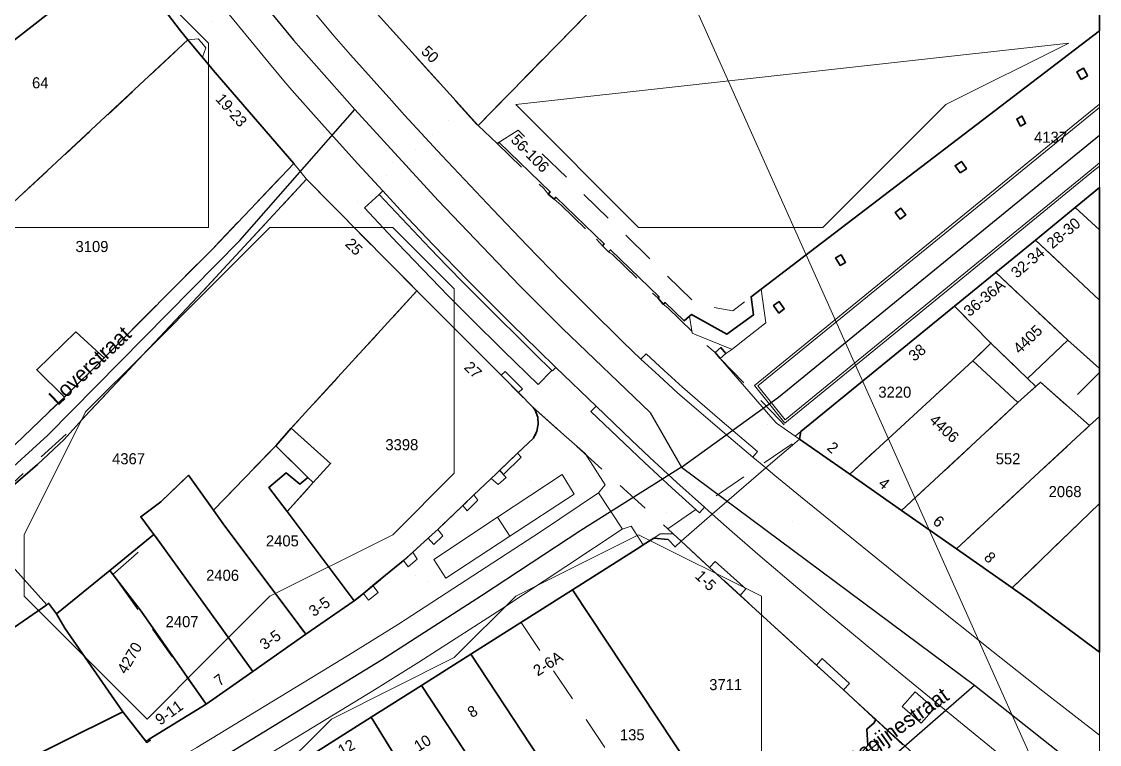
# Model space of a CAD drawing. Header units: metres. Extents: x 0 to 105485, y 0 to 425721.
# Drawn here: x 105242.3 to 105330, y 425190.4 to 425249.3 of the extents above; entities that cross this region are included whole.
import ezdxf
from ezdxf.enums import TextEntityAlignment as Align

# ---------------------------------------------------------------- set-up
doc = ezdxf.new("R2010")
doc.units = ezdxf.units.M
doc.header["$MEASUREMENT"] = 0
doc.linetypes.add('KG-PERCEEL-SO', pattern=[19, 5.5, -4, 5.5, -4])
for name, color, linetype, lineweight in [('B-XX-IE-AFVAL APART PLAATS-G', 7, 'Continuous', 18), ('B-XX-IE-MEUBILAIR-G', 7, 'Continuous', 18), ('B-XX-IE-MEUBILAIR_WEGMEUBILAIR-G', 7, 'Continuous', 18), ('B-XX-IE-MEUBILAIR_WEGMEUBILAIR_AFVALBAK-G', 7, 'Continuous', 18), ('B-XX-KG-GRENS_PERCEEL-G', 150, 'KG-PERCEEL-SO', 18), ('B-XX-KG-GRENS_PERCEEL-T', 150, 'KG-PERCEEL-SO', 18), ('B-XX-OG-BEBOUWING-G', 7, 'Continuous', 35), ('B-XX-OG-BEBOUWING_HUISNUMMER-T', 7, 'Continuous', 18), ('B-XX-OG-BEBOUWING_STRAATNAAM-T', 7, 'Continuous', 18), ('B-XX-OG-GRENS-G', 7, 'Continuous', 18), ('B-XX-OG-TERREIN_ERF-G', 7, 'Continuous', 18), ('B-XX-VH-GESLOTENVERHARDING_BETON-G', 10, 'Continuous', 18), ('B-XX-VH-OPENVERHARDING-G', 90, 'Continuous', 18), ('B-XX-VH-OPENVERHARDING_SIERBESTRATING-G', 90, 'Continuous', 18), ('B-XX-VW-MARKERING-G', 7, 'Continuous', 18)]:
    doc.layers.add(name, color=color, linetype=linetype, lineweight=lineweight)
doc.layers.add('GIS-WEGVAKKEN', color=2, linetype='Continuous')

msp = doc.modelspace()

# ---------------------------------------------------------------- linework, layer by layer
at = {"layer": 'B-XX-IE-AFVAL APART PLAATS-G', "color": 0, "true_color": 0x604a38}
msp.add_polyline3d([(105315.095, 425193.584, 1.259), (105315.095, 425193.584, 2.759)], dxfattribs=at)
at = {"layer": 'B-XX-IE-MEUBILAIR-G', "color": 0, "true_color": 0x604a38}
for points in [[(105257.754, 425249.217, 2.057), (105257.754, 425249.217, 3.557)], [(105261.775, 425247.431, 1.917), (105261.775, 425247.431, 3.417)], [(105273.453, 425241.642, 1.641), (105273.453, 425241.642, 3.141)], [(105277.029, 425241.233, 1.731), (105277.029, 425241.233, 4.731)], [(105275.759, 425240.09, 1.643), (105275.759, 425240.09, 4.643)], [(105275.76, 425240.091, 1.643), (105275.76, 425240.091, 4.643)], [(105274.368, 425238.882, 1.59), (105274.368, 425238.882, 4.59)], [(105269.402, 425237.967, 1.618), (105269.402, 425237.967, 3.118)], [(105272.441, 425237.822, 1.585), (105272.441, 425237.822, 4.585)], [(105272.027, 425236.741, 1.558), (105272.027, 425236.741, 4.558)], [(105285.104, 425235.237, 1.584), (105285.104, 425235.237, 3.084)], [(105269.609, 425234.603, 1.594), (105269.609, 425234.603, 4.594)], [(105325.79, 425234.163, 0.964), (105325.79, 425234.163, 2.464)], [(105282.529, 425231.974, 1.453), (105282.529, 425231.974, 2.953)], [(105276.29, 425231.132, 1.494), (105276.29, 425231.132, 4.494)], [(105278.616, 425228.189, 1.436), (105278.616, 425228.189, 2.936)], [(105318.2, 425227.957, 0.941), (105318.2, 425227.957, 2.441)], [(105257.459, 425227.771, 1.628), (105257.459, 425227.771, 3.128)], [(105313.435, 425226.265, 1.003), (105313.435, 425226.265, 2.503)], [(105291.85, 425222.588, 1.298), (105291.85, 425222.588, 2.798)], [(105310.038, 425221.288, 1.097), (105310.038, 425221.288, 2.597)], [(105288.248, 425218.721, 1.306), (105288.248, 425218.721, 2.806)], [(105301.997, 425216.981, 1.247), (105301.997, 425216.981, 2.747)], [(105303.005, 425216.436, 1.218), (105303.005, 425216.436, 2.718)], [(105283.927, 425214.983, 1.474), (105283.927, 425214.983, 2.974)], [(105303.583, 425212.324, 1.056), (105303.583, 425212.324, 2.556)], [(105283.739, 425211.877, 1.377), (105283.739, 425211.877, 2.877)], [(105297.742, 425211.888, 1.15), (105297.742, 425211.888, 2.65)], [(105292.138, 425209.686, 1.33), (105292.138, 425209.686, 2.83)], [(105294.784, 425209.276, 1.29), (105294.784, 425209.276, 2.79)], [(105305.005, 425208.566, 1.042), (105305.005, 425208.566, 2.542)], [(105284.529, 425207.729, 1.189), (105284.529, 425207.729, 2.689)], [(105287.299, 425207.766, 1.218), (105287.299, 425207.766, 2.718)], [(105299.783, 425208.031, 1.099), (105299.783, 425208.031, 2.599)], [(105303.976, 425207.187, 1.074), (105303.976, 425207.187, 2.574)], [(105274.371, 425204.214, 1.343), (105274.371, 425204.214, 2.843)], [(105286.567, 425204.913, 1.155), (105286.567, 425204.913, 2.655)], [(105275.402, 425203.661, 1.204), (105275.402, 425203.661, 2.704)], [(105314.311, 425203.61, 1.001), (105314.311, 425203.61, 2.501)], [(105323.168, 425202.86, 1.188), (105323.168, 425202.86, 2.688)], [(105310.458, 425198.987, 1.157), (105310.458, 425198.987, 2.657)], [(105321.777, 425198.771, 1.065), (105321.777, 425198.771, 4.065)], [(105268.9, 425197.709, 1.221), (105268.9, 425197.709, 2.721)], [(105271.003, 425194.887, 1.205), (105271.003, 425194.887, 2.705)], [(105325.407, 425194.77, 1.042), (105325.407, 425194.77, 2.542)], [(105261.127, 425193.972, 1.223), (105261.127, 425193.972, 2.723)], [(105251.618, 425191.11, 1.341), (105251.618, 425191.11, 2.841)]]:
    msp.add_polyline3d(points, dxfattribs=at)
at = {"layer": 'B-XX-IE-MEUBILAIR_WEGMEUBILAIR-G', "color": 0, "true_color": 0x604a38}
msp.add_polyline3d([(105280.548, 425209.246, 1.37), (105280.548, 425209.246, 2.87)], dxfattribs=at)
at = {"layer": 'B-XX-IE-MEUBILAIR_WEGMEUBILAIR_AFVALBAK-G', "color": 0, "true_color": 0x604a38}
for points in [[(105264.531, 425237.343, 1.783), (105264.531, 425237.343, 3.283)], [(105294.009, 425226.006, 1.436), (105294.009, 425226.006, 2.936)], [(105312.917, 425221.891, 1.003), (105312.917, 425221.891, 2.503)], [(105295.377, 425207.356, 0), (105295.377, 425207.356, 1.5)], [(105311.839, 425192.923, 1.285), (105311.839, 425192.923, 2.785)]]:
    msp.add_polyline3d(points, dxfattribs=at)
at = {"layer": 'B-XX-KG-GRENS_PERCEEL-G', "ltscale": 0.5, "flags": 128}
for points in [[(105279.434, 425240.799), (105288.389, 425249.94), (105301.91, 425263.871), (105293.776, 425273.173)], [(105236.585, 425249.593), (105238.736, 425247.138), (105239.56, 425246.089), (105250.564, 425254.684)], [(105250.564, 425254.684), (105250.827, 425254.265), (105255.211, 425248.51), (105255.834, 425247.763)], [(105279.434, 425240.799), (105279.347, 425240.881), (105270.975, 425250.155), (105272.507, 425251.66)], [(105281, 425239.318), (105282.707, 425240.405), (105297.198, 425226.253), (105300.17, 425225.72), (105330, 425248.506)], [(105238.852, 425231.986), (105239.649, 425232.691), (105246.734, 425239.267), (105255.834, 425247.763)], [(105255.834, 425247.763), (105256.675, 425247.856)], [(105256.675, 425247.856), (105256.959, 425247.512)], [(105256.959, 425247.512), (105257.287, 425247.114), (105257.001, 425246.364)], [(105257.001, 425246.364), (105258.039, 425245.12), (105264.433, 425237.71)], [(105279.434, 425240.799), (105281, 425239.318)], [(105281, 425239.318), (105284.82, 425235.639)], [(105241.121, 425214.22), (105245.776, 425218.704), (105249.02, 425221.89), (105257.851, 425230.772), (105264.433, 425237.71)], [(105264.433, 425237.71), (105265.464, 425236.42)], [(105265.464, 425236.42), (105257.047, 425227.326), (105247.94, 425217.643), (105247.45, 425217.109), (105238.213, 425208.59), (105223.388, 425195.326), (105225.668, 425190.601)], [(105265.464, 425236.42), (105274.463, 425227.349)], [(105328.017, 425234.119), (105330, 425235.754)], [(105284.82, 425235.639), (105285.154, 425235.216)], [(105285.154, 425235.216), (105285.627, 425234.795)], [(105285.627, 425234.795), (105286.204, 425234.306)], [(105286.204, 425234.306), (105289.071, 425231.544)], [(105324.804, 425231.474), (105325.322, 425231.896), (105328.017, 425234.119)], [(105328.017, 425234.119), (105330, 425232.304)], [(105289.071, 425231.544), (105289.559, 425230.997)], [(105321.56, 425228.829), (105324.804, 425231.474)], [(105324.804, 425231.474), (105330, 425226.59)], [(105289.559, 425230.997), (105290.061, 425230.516)], [(105290.061, 425230.516), (105290.373, 425230.29)], [(105290.373, 425230.29), (105293.618, 425227.164)], [(105318.198, 425226.088), (105321.56, 425228.829)], [(105321.56, 425228.829), (105327.419, 425223.334)], [(105262.978, 425214.74), (105264.241, 425216.157), (105274.463, 425227.349)], [(105274.463, 425227.349), (105283.934, 425217.857)], [(105293.618, 425227.164), (105294.054, 425226.761)], [(105294.054, 425226.761), (105294.496, 425226.251)], [(105294.496, 425226.251), (105294.878, 425225.951)], [(105305.709, 425215.906), (105318.198, 425226.088)], [(105318.198, 425226.088), (105321.165, 425223.092)], [(105294.878, 425225.951), (105298.048, 425222.897)], [(105298.048, 425222.897), (105298.73, 425222.326)], [(105309.681, 425212.421), (105319.693, 425221.646), (105321.165, 425223.092)], [(105321.165, 425223.092), (105324.146, 425220.207)], [(105327.419, 425223.334), (105330, 425221.034)], [(105298.73, 425222.326), (105299.142, 425221.846)], [(105299.142, 425221.846), (105304, 425216.808), (105305.239, 425215.523)], [(105324.146, 425220.207), (105324.823, 425219.552)], [(105328.214, 425218.906), (105330, 425220.688)], [(105313.896, 425209.478), (105323.354, 425218.249), (105324.823, 425219.552)], [(105324.823, 425219.552), (105325.215, 425219.9)], [(105325.215, 425219.9), (105327.321, 425218.042), (105328.214, 425218.906)], [(105283.934, 425217.857), (105294.872, 425207.992)], [(105283.972, 425215.386), (105284.154, 425215.714), (105284.277, 425216.069), (105284.337, 425216.44), (105284.331, 425216.815), (105284.26, 425217.184), (105284.126, 425217.535), (105283.934, 425217.857)], [(105318.369, 425206.363), (105329.203, 425216.381), (105330, 425217.124)], [(105305.239, 425215.523), (105305.709, 425215.906)], [(105257.9, 425209.486), (105262.978, 425214.74)], [(105262.978, 425214.74), (105265.574, 425212.156), (105266.028, 425211.747), (105263.912, 425209.402), (105269.353, 425202.111)], [(105281.185, 425212.728), (105283.972, 425215.386)], [(105294.872, 425207.992), (105305.585, 425215.282)], [(105305.239, 425215.523), (105305.585, 425215.282)], [(105305.585, 425215.282), (105309.681, 425212.421)], [(105253.619, 425210.179), (105255.871, 425212.332), (105257.9, 425209.486)], [(105269.353, 425202.111), (105269.535, 425202.237), (105273.374, 425205.388), (105275.715, 425207.511), (105280.511, 425212.085)], [(105280.511, 425212.085), (105281.061, 425211.586), (105281.712, 425212.156), (105281.185, 425212.728)], [(105309.681, 425212.421), (105313.011, 425210.095), (105313.896, 425209.478)], [(105253.619, 425210.179), (105251.989, 425208.967), (105253.177, 425207.355)], [(105257.9, 425209.486), (105258.693, 425208.377), (105265.42, 425199.395)], [(105313.896, 425209.478), (105318.369, 425206.363)], [(105322.895, 425203.179), (105330, 425210.044)], [(105294.872, 425207.992), (105295.32, 425207.57)], [(105249.725, 425204.26), (105251.466, 425205.792), (105253.177, 425207.355)], [(105253.177, 425207.355), (105261.11, 425196.378)], [(105287.114, 425203.019), (105293.753, 425207.231)], [(105293.753, 425207.231), (105294.265, 425207.579), (105295.32, 425207.57)], [(105295.32, 425207.57), (105295.954, 425206.973)], [(105295.954, 425206.973), (105311.811, 425192.452)], [(105318.369, 425206.363), (105320.111, 425205.149), (105322.895, 425203.179)], [(105245.142, 425201.056), (105249.485, 425204.594)], [(105249.725, 425204.26), (105249.485, 425204.594)], [(105257.314, 425193.718), (105249.725, 425204.26)], [(105282.94, 425200.371), (105287.114, 425203.019)], [(105287.114, 425203.019), (105300.944, 425182.12)], [(105322.895, 425203.179), (105324.372, 425202.134), (105330, 425197.932)], [(105244.345, 425201.807), (105239.762, 425198.662), (105240.171, 425197.766), (105231.328, 425193.397), (105225.668, 425190.601)], [(105244.345, 425201.807), (105244.495, 425201.925), (105245.142, 425201.056)], [(105265.42, 425199.395), (105265.491, 425199.445), (105269.353, 425202.111)], [(105250.519, 425193.089), (105245.816, 425199.889), (105245.142, 425201.056)], [(105278.848, 425197.775), (105282.94, 425200.371)], [(105282.94, 425200.371), (105297.101, 425179.204)], [(105261.11, 425196.378), (105265.42, 425199.395)], [(105274.834, 425195.229), (105278.848, 425197.775)], [(105278.848, 425197.775), (105286.068, 425186.757), (105288.418, 425183.253)], [(105257.314, 425193.718), (105257.402, 425193.771), (105261.11, 425196.378)], [(105270.73, 425192.641), (105274.501, 425195.018), (105274.834, 425195.229)], [(105274.834, 425195.229), (105283.723, 425181.75)], [(105252.672, 425190.866), (105257.314, 425193.718)], [(105225.668, 425190.601), (105229.467, 425182.619), (105250.519, 425193.089)], [(105250.519, 425193.089), (105252.407, 425190.706)], [(105265.982, 425189.649), (105270.73, 425192.641)], [(105270.73, 425192.641), (105277.215, 425182.133), (105278.997, 425179.373)], [(105306.277, 425186.16), (105312.02, 425190.578), (105311.83, 425190.809), (105311.993, 425192.28)], [(105311.811, 425192.452), (105311.993, 425192.28)], [(105311.993, 425192.28), (105316.694, 425187.834)], [(105252.407, 425190.706), (105252.672, 425190.866)]]:
    msp.add_lwpolyline(points, dxfattribs=at)
at = {"layer": 'B-XX-OG-BEBOUWING-G', "ltscale": 0.5}
for points in [[(105293.776, 425273.173), (105276.765, 425258.421), (105277.051, 425258.091), (105276.172, 425257.332), (105277.292, 425256.237), (105272.459, 425251.613), (105270.975, 425250.155), (105279.434, 425240.799), (105288.389, 425249.94), (105301.91, 425263.871)], [(105250.564, 425254.684), (105248.701, 425257.654), (105239.399, 425251.419), (105238.711, 425251.009), (105236.585, 425249.593), (105238.736, 425247.138), (105239.56, 425246.089)], [(105255.834, 425247.763), (105255.211, 425248.51), (105250.827, 425254.265), (105250.564, 425254.684), (105239.56, 425246.089), (105238.736, 425247.138), (105236.585, 425249.593), (105234.345, 425252.149), (105231.466, 425249.793), (105234.101, 425246.871), (105239.366, 425241.03), (105234.666, 425236.641), (105238.852, 425231.986)], [(105255.834, 425247.763), (105238.852, 425231.986), (105235.988, 425229.449), (105234.096, 425227.591), (105231.484, 425225.263), (105232.543, 425223.542), (105241.121, 425214.22), (105245.776, 425218.704), (105243.533, 425220.927), (105246.716, 425223.995), (105249.02, 425221.89), (105257.851, 425230.772), (105264.433, 425237.71), (105258.039, 425245.12)], [(105328.503, 425244.551), (105329.026, 425244.835), (105328.993, 425244.929), (105328.701, 425245.466), (105328.163, 425245.173)], [(105323.585, 425240.754), (105324.004, 425240.988), (105323.969, 425241.051), (105323.685, 425241.559), (105323.266, 425241.324)], [(105318.659, 425236.942), (105319.178, 425237.28), (105319.149, 425237.322), (105318.768, 425237.872), (105318.259, 425237.519)], [(105247.45, 425217.109), (105245.745, 425215.251), (105243.583, 425213.216), (105238.213, 425208.59), (105244.345, 425201.807), (105244.495, 425201.925), (105245.142, 425201.056), (105249.474, 425204.585), (105253.059, 425207.505), (105251.989, 425208.967), (105253.619, 425210.179), (105255.871, 425212.332), (105257.9, 425209.486), (105262.978, 425214.74), (105264.241, 425216.157), (105274.463, 425227.349), (105265.464, 425236.42), (105257.047, 425227.326)], [(105330, 425235.755), (105328.017, 425234.119), (105330, 425232.306)], [(105313.793, 425233.177), (105314.245, 425233.527), (105313.827, 425234.059), (105313.378, 425233.706)], [(105330, 425232.306), (105328.017, 425234.119), (105324.804, 425231.474), (105330, 425226.576)], [(105330, 425226.576), (105324.804, 425231.474), (105321.56, 425228.829), (105327.419, 425223.334), (105330, 425221.034)], [(105308.913, 425229.401), (105309.345, 425229.658), (105309.315, 425229.711), (105308.978, 425230.282), (105308.529, 425230.019)], [(105321.56, 425228.829), (105318.198, 425226.088), (105321.165, 425223.092), (105324.146, 425220.207), (105327.419, 425223.334)], [(105279.976, 425211.575), (105280.94, 425212.494), (105281.204, 425212.745), (105282.648, 425214.123), (105283.955, 425215.369), (105284.231, 425215.912), (105284.339, 425216.488), (105284.288, 425217.073), (105284.082, 425217.622), (105283.934, 425217.857), (105282.729, 425219.065), (105281.325, 425220.472), (105274.463, 425227.349), (105264.241, 425216.157), (105267.43, 425213.301), (105266.028, 425211.747), (105263.912, 425209.402), (105269.353, 425202.111), (105270.105, 425202.724), (105270.884, 425203.358), (105273.376, 425205.389), (105274.13, 425206.073), (105275.384, 425207.211), (105275.715, 425207.511), (105276.155, 425207.931), (105278.192, 425209.874), (105279.092, 425210.732)], [(105303.92, 425225.538), (105304.358, 425225.877), (105303.934, 425226.466), (105303.485, 425226.142)], [(105319.693, 425221.646), (105321.165, 425223.092), (105318.198, 425226.088), (105305.709, 425215.906), (105305.585, 425215.282), (105309.683, 425212.423)], [(105298.73, 425222.326), (105299.142, 425221.846), (105299.603, 425222.242), (105299.191, 425222.722)], [(105330, 425221.034), (105327.419, 425223.334), (105324.146, 425220.207), (105321.165, 425223.092), (105319.693, 425221.646), (105323.354, 425218.249), (105325.215, 425219.9), (105329.203, 425216.381), (105330, 425217.124)], [(105323.354, 425218.249), (105319.693, 425221.646), (105309.683, 425212.423), (105313.899, 425209.481)], [(105329.203, 425216.381), (105325.215, 425219.9), (105323.354, 425218.249), (105313.899, 425209.481), (105318.369, 425206.363)], [(105330, 425210.049), (105330, 425217.124), (105329.203, 425216.381), (105318.369, 425206.363), (105322.895, 425203.179)], [(105262.978, 425214.74), (105257.9, 425209.486), (105258.693, 425208.377), (105265.42, 425199.395), (105269.353, 425202.111), (105263.912, 425209.402), (105262.412, 425211.351), (105263.821, 425212.529), (105264.945, 425211.626), (105265.574, 425212.156)], [(105253.059, 425207.505), (105253.177, 425207.355), (105261.11, 425196.379), (105265.42, 425199.395), (105258.693, 425208.377), (105257.9, 425209.486), (105255.871, 425212.332), (105253.619, 425210.179), (105251.989, 425208.967)], [(105330, 425210.049), (105322.895, 425203.179), (105323.099, 425203.035), (105324.372, 425202.134), (105330, 425197.938)], [(105253.177, 425207.355), (105253.059, 425207.505), (105249.474, 425204.585), (105252.021, 425201.292), (105257.314, 425193.717), (105261.11, 425196.379)], [(105300.768, 425202.565), (105298.279, 425204.844), (105295.954, 425206.973), (105295.473, 425206.501), (105294.913, 425207.101), (105293.753, 425207.231), (105292.868, 425206.67), (105292.588, 425206.492), (105287.114, 425203.019), (105300.944, 425182.12), (105306.277, 425186.16), (105308.954, 425189.173), (105309.246, 425189.671), (105310.526, 425189.678), (105311.161, 425190.357), (105311.08, 425191.667), (105311.294, 425191.88), (105311.639, 425192.166), (105311.811, 425192.453), (105311.574, 425192.668), (105309.175, 425194.866), (105306.966, 425196.888)], [(105252.021, 425201.292), (105249.474, 425204.585), (105245.142, 425201.056), (105245.816, 425199.889), (105250.519, 425193.089), (105252.491, 425190.6), (105252.761, 425190.776), (105252.672, 425190.866), (105257.314, 425193.717)], [(105300.944, 425182.12), (105287.114, 425203.019), (105278.848, 425197.775), (105288.561, 425183.036), (105289.406, 425183.599), (105293.802, 425176.656)], [(105245.816, 425199.889), (105245.142, 425201.056), (105244.495, 425201.925), (105244.345, 425201.807), (105239.762, 425198.662), (105240.171, 425197.766), (105225.668, 425190.601), (105229.467, 425182.619), (105250.519, 425193.089)], [(105284.612, 425180.404), (105288.561, 425183.036), (105278.848, 425197.775), (105274.834, 425195.229)], [(105270.729, 425192.642), (105277.215, 425182.133), (105277.568, 425181.585), (105279.135, 425179.158), (105283.387, 425181.876), (105284.405, 425180.266), (105284.612, 425180.404), (105274.834, 425195.229)], [(105265.982, 425189.65), (105273.059, 425178.675), (105274.612, 425176.268), (105279.135, 425179.158), (105277.568, 425181.585), (105277.215, 425182.133), (105270.729, 425192.642)]]:
    msp.add_lwpolyline(points, close=True, dxfattribs=at)
msp.add_lwpolyline([(105288.389, 425249.94), (105279.434, 425240.799), (105281, 425239.318), (105281.143, 425239.409), (105285.312, 425235.394), (105285.154, 425235.216), (105285.627, 425234.795), (105285.769, 425234.954), (105289.712, 425231.157), (105289.559, 425230.997), (105290.061, 425230.516), (105290.213, 425230.675), (105294.172, 425226.863), (105294.054, 425226.761), (105294.496, 425226.251), (105294.66, 425226.393), (105296.196, 425224.913), (105296.64, 425225.271), (105296.809, 425225.407), (105299.669, 425223.806), (105301.851, 425225.393), (105301.658, 425226.857), (105302.483, 425227.488), (105330, 425248.507), (105330, 425251.842)], dxfattribs=at)
at = {"layer": 'B-XX-OG-GRENS-G'}
for points in [[(105327.5, 425182.5, 1.298), (105092.5, 425707.5, 2.772)], [(105252.5, 425252.5, 2.21), (105257.5, 425247.5, 1.962), (105257.5, 425232.5, 1.679), (105242.5, 425232.5, 3.932), (105237.5, 425232.5, 4.255), (105227.5, 425242.5, 3.48), (105227.5, 425247.5, 3.454), (105222.5, 425247.5, 3.487), (105212.5, 425257.5, 3.109)], [(105262.5, 425187.5, 1.184), (105267.5, 425192.5, 1.231), (105277.5, 425197.5, 1.163), (105282.5, 425202.5, 1.139), (105292.5, 425207.5, 1.291), (105302.5, 425202.5, 1.235), (105302.5, 425187.5, 1.261)]]:
    msp.add_polyline3d(points, dxfattribs=at)
for points in [[(105327.5, 425247.5, 1.253), (105317.5, 425242.5, 1.184), (105307.5, 425232.5, 1.227), (105292.5, 425232.5, 1.495), (105282.5, 425242.5, 1.819)], [(105262.5, 425232.5, 1.669), (105272.5, 425232.5, 1.523), (105277.5, 425227.5, 1.449), (105277.5, 425212.5, 1.424), (105272.5, 425207.5, 1.429), (105262.5, 425202.5, 1.366), (105257.5, 425197.5, 1.4), (105252.5, 425192.5, 1.326), (105242.5, 425202.5, 1.568), (105242.5, 425207.5, 1.648), (105247.5, 425217.5, 1.776), (105252.5, 425222.5, 1.722), (105257.5, 425227.5, 1.578)]]:
    msp.add_polyline3d(points, close=True, dxfattribs=at)
at = {"layer": 'B-XX-OG-TERREIN_ERF-G', "ltscale": 0.5}
for points in [[(105249.02, 425221.89), (105246.716, 425223.995), (105243.533, 425220.927), (105245.776, 425218.704)], [(105264.241, 425216.157), (105262.978, 425214.74), (105265.574, 425212.156), (105266.028, 425211.747), (105267.43, 425213.301)], [(105266.028, 425211.747), (105265.574, 425212.156), (105264.945, 425211.626), (105263.821, 425212.529), (105262.412, 425211.351), (105263.912, 425209.402)], [(105239.762, 425198.662), (105244.345, 425201.807), (105238.213, 425208.59), (105223.388, 425195.326), (105225.668, 425190.601), (105240.171, 425197.766)]]:
    msp.add_lwpolyline(points, close=True, dxfattribs=at)
at = {"layer": 'B-XX-VH-GESLOTENVERHARDING_BETON-G', "ltscale": 0.5}
for points in [[(105302.483, 425227.488), (105301.658, 425226.857), (105301.851, 425225.393), (105299.669, 425223.806), (105296.809, 425225.407), (105296.64, 425225.271), (105296.82, 425224.096), (105296.852, 425223.89), (105297.192, 425223.752), (105300.056, 425222.588), (105300.098, 425222.571), (105301.372, 425223.567), (105302.756, 425224.649), (105302.866, 425224.735)], [(105281.325, 425220.472), (105282.729, 425219.065), (105283.057, 425219.37), (105281.636, 425220.77)], [(105282.648, 425214.123), (105281.204, 425212.745), (105281.516, 425212.403), (105282.936, 425213.811)], [(105279.092, 425210.732), (105278.192, 425209.874), (105278.552, 425209.451), (105279.43, 425210.323)], [(105276.155, 425207.931), (105275.715, 425207.511), (105275.384, 425207.211), (105275.845, 425206.697), (105276.569, 425207.398)], [(105274.13, 425206.073), (105273.376, 425205.389), (105273.737, 425204.886), (105274.493, 425205.511)], [(105298.279, 425204.844), (105300.768, 425202.565), (105301.231, 425203.093), (105298.73, 425205.329)], [(105270.884, 425203.358), (105270.105, 425202.724), (105270.534, 425202.181), (105271.319, 425202.807)], [(105306.966, 425196.888), (105309.175, 425194.866), (105309.65, 425195.391), (105307.43, 425197.42)], [(105316.546, 425193.355), (105315.002, 425194.721), (105313.955, 425193.536), (105315.499, 425192.171)]]:
    msp.add_lwpolyline(points, close=True, dxfattribs=at)
at = {"layer": 'B-XX-VH-OPENVERHARDING-G', "ltscale": 0.5}
for points in [[(105250.827, 425254.265), (105255.211, 425248.51), (105255.834, 425247.763), (105258.039, 425245.12), (105264.433, 425237.71), (105265.464, 425236.42), (105274.463, 425227.349), (105281.325, 425220.472), (105281.636, 425220.77), (105283.057, 425219.37), (105282.729, 425219.065), (105283.934, 425217.857), (105285.608, 425216.355), (105286.43, 425215.629), (105288.146, 425214.102), (105289.781, 425211.548), (105289.244, 425210.897), (105291.183, 425207.965), (105291.173, 425207.959), (105291.886, 425208.193), (105292.868, 425206.67), (105293.753, 425207.231), (105294.913, 425207.101), (105295.473, 425206.501), (105295.954, 425206.973), (105298.497, 425209.167), (105297.85, 425209.74), (105297.46, 425209.281), (105295.205, 425211.31), (105292.983, 425213.369), (105288.613, 425217.526), (105289.036, 425217.965), (105285.775, 425221.116), (105285.483, 425220.826), (105285.449, 425220.86), (105284.317, 425219.719), (105281.523, 425222.437), (105278.784, 425225.158), (105277.018, 425226.927), (105272.889, 425231.231), (105270.192, 425234.103), (105271.396, 425235.188), (105271.689, 425235.48), (105269.648, 425237.686), (105266.945, 425240.676), (105264.284, 425243.68), (105263.628, 425244.438), (105262.321, 425245.99), (105258.555, 425250.583)], [(105258.555, 425250.583), (105262.321, 425245.99), (105263.628, 425244.438), (105264.284, 425243.68), (105266.945, 425240.676), (105269.648, 425237.686), (105271.689, 425235.48), (105273.733, 425233.269), (105275.821, 425231.062), (105278.618, 425228.189), (105280.038, 425226.754), (105282.166, 425224.629), (105284.32, 425222.507), (105285.775, 425221.116), (105289.036, 425217.965), (105291.93, 425215.182), (105293.389, 425213.799), (105295.604, 425211.747), (105297.85, 425209.74), (105298.497, 425209.167), (105302.86, 425212.931), (105301.807, 425213.815), (105299.489, 425215.768), (105295.662, 425219.057), (105294.164, 425220.418), (105292.688, 425221.784), (105291.237, 425223.179), (105288.363, 425226.012), (105286.24, 425228.151), (105283.428, 425231.033), (105280.649, 425233.949), (105276.5, 425238.351), (105273.455, 425241.639), (105272.413, 425242.793), (105269.063, 425246.548), (105267.731, 425248.07), (105265.791, 425250.376)], [(105265.791, 425250.376), (105267.731, 425248.07), (105269.063, 425246.548), (105272.413, 425242.793), (105273.455, 425241.639), (105276.5, 425238.351), (105280.649, 425233.949), (105283.428, 425231.033), (105286.24, 425228.151), (105288.363, 425226.012), (105291.237, 425223.179), (105292.688, 425221.784), (105293.111, 425222.218), (105294.575, 425220.854), (105296.063, 425219.498), (105299.11, 425216.879), (105302.189, 425214.267), (105301.807, 425213.815), (105302.86, 425212.931), (105303.973, 425213.891), (105304.505, 425214.35), (105304.825, 425214.626), (105305.585, 425215.282), (105303.723, 425216.582), (105303.461, 425216.884), (105299.142, 425221.846), (105298.73, 425222.326), (105299.191, 425222.722), (105299.603, 425222.242), (105300.098, 425222.571), (105300.056, 425222.588), (105297.192, 425223.752), (105296.852, 425223.89), (105296.82, 425224.096), (105296.64, 425225.271), (105296.196, 425224.913), (105294.66, 425226.393), (105294.496, 425226.251), (105294.054, 425226.761), (105294.172, 425226.863), (105290.213, 425230.675), (105290.061, 425230.516), (105289.559, 425230.997), (105289.712, 425231.157), (105285.769, 425234.954), (105285.627, 425234.795), (105285.154, 425235.216), (105285.312, 425235.394), (105281.143, 425239.409), (105281, 425239.318), (105279.434, 425240.799), (105270.975, 425250.155)], [(105256.556, 425190.174), (105268.9, 425197.709), (105272.954, 425200.229), (105284.529, 425207.729), (105289.244, 425210.897), (105289.781, 425211.548), (105288.146, 425214.102), (105286.43, 425215.629), (105285.608, 425216.355), (105283.934, 425217.857), (105284.082, 425217.622), (105284.288, 425217.073), (105284.339, 425216.488), (105284.231, 425215.912), (105283.955, 425215.369), (105282.648, 425214.123), (105282.936, 425213.811), (105281.516, 425212.403), (105281.204, 425212.745), (105280.94, 425212.494), (105279.976, 425211.575), (105279.092, 425210.732), (105279.43, 425210.323), (105278.552, 425209.451), (105278.192, 425209.874), (105276.155, 425207.931), (105276.569, 425207.398), (105275.845, 425206.697), (105275.384, 425207.211), (105274.13, 425206.073), (105274.493, 425205.511), (105273.737, 425204.886), (105273.376, 425205.389), (105270.884, 425203.358), (105271.319, 425202.807), (105270.534, 425202.181), (105270.105, 425202.724), (105269.353, 425202.111), (105265.42, 425199.395), (105261.11, 425196.379), (105257.314, 425193.717), (105252.672, 425190.866), (105252.761, 425190.776), (105252.491, 425190.6), (105250.519, 425193.089), (105229.467, 425182.619)], [(105241.275, 425177.831), (105245.677, 425180.101), (105250.042, 425182.441), (105254.368, 425184.851), (105258.655, 425187.331), (105271.003, 425194.887), (105274.614, 425197.136), (105281.363, 425201.476), (105286.567, 425204.913), (105291.173, 425207.959), (105291.183, 425207.965), (105289.244, 425210.897), (105284.529, 425207.729), (105272.954, 425200.229), (105268.9, 425197.709), (105256.556, 425190.174), (105251.621, 425187.347), (105246.646, 425184.59), (105241.633, 425181.903)], [(105321.52, 425189.913), (105313.958, 425196.088), (105307.761, 425201.216), (105305.451, 425203.156), (105302.394, 425205.757), (105300.114, 425207.737), (105298.497, 425209.167), (105295.954, 425206.973), (105298.279, 425204.844), (105298.73, 425205.329), (105301.231, 425203.093), (105300.768, 425202.565), (105306.966, 425196.888), (105307.43, 425197.42), (105309.65, 425195.391), (105309.175, 425194.866), (105311.574, 425192.668), (105311.811, 425192.453), (105317.8, 425187.027)], [(105265.982, 425189.65), (105270.729, 425192.642), (105274.834, 425195.229), (105278.848, 425197.775), (105287.114, 425203.019), (105292.588, 425206.492), (105292.868, 425206.67), (105291.886, 425208.193), (105291.173, 425207.959), (105286.567, 425204.913), (105281.363, 425201.476), (105274.614, 425197.136), (105271.003, 425194.887), (105258.655, 425187.331)], [(105317.8, 425187.027), (105311.811, 425192.453), (105311.639, 425192.166), (105311.294, 425191.88), (105311.08, 425191.667), (105311.161, 425190.357)]]:
    msp.add_lwpolyline(points, dxfattribs=at)
for points in [[(105330, 425248.507), (105302.483, 425227.488), (105302.866, 425224.735), (105302.756, 425224.649), (105301.372, 425223.567), (105300.098, 425222.571), (105299.603, 425222.242), (105299.142, 425221.846), (105303.461, 425216.884), (105303.723, 425216.582), (105305.585, 425215.282), (105305.709, 425215.906), (105318.198, 425226.088), (105321.56, 425228.829), (105324.804, 425231.474), (105328.017, 425234.119), (105330, 425235.755), (105330, 425237.497), (105329.51, 425237.097), (105318.282, 425227.918), (105304.4, 425216.571), (105301.931, 425219.645), (105326.974, 425240.055), (105330, 425242.528)], [(105328.163, 425245.173), (105328.701, 425245.466), (105328.993, 425244.929), (105329.026, 425244.835), (105328.503, 425244.551)], [(105330, 425237.753), (105330, 425242.264), (105327.087, 425239.881), (105302.21, 425219.615), (105304.424, 425216.84), (105329.349, 425237.222)], [(105323.266, 425241.324), (105323.685, 425241.559), (105323.969, 425241.051), (105324.004, 425240.988), (105323.585, 425240.754)], [(105247.45, 425217.109), (105257.047, 425227.326), (105265.464, 425236.42), (105264.433, 425237.71), (105257.851, 425230.772), (105249.02, 425221.89), (105245.776, 425218.704), (105241.121, 425214.22), (105239.712, 425212.859), (105235.818, 425209.098), (105235.716, 425208.999), (105231.693, 425205.195), (105224.878, 425198.855), (105224.575, 425199.174), (105224.179, 425199.364), (105223.741, 425199.402), (105223.318, 425199.282), (105223.094, 425199.139), (105221.815, 425197.93), (105223.388, 425195.326), (105238.213, 425208.59), (105243.583, 425213.216), (105245.745, 425215.251)], [(105318.259, 425237.519), (105318.768, 425237.872), (105319.149, 425237.322), (105319.178, 425237.28), (105318.659, 425236.942)], [(105271.689, 425235.48), (105271.396, 425235.188), (105270.192, 425234.103), (105272.889, 425231.231), (105277.018, 425226.927), (105278.784, 425225.158), (105281.523, 425222.437), (105284.317, 425219.719), (105285.449, 425220.86), (105285.483, 425220.826), (105285.775, 425221.116), (105284.32, 425222.507), (105282.166, 425224.629), (105280.038, 425226.754), (105278.618, 425228.189), (105275.821, 425231.062), (105273.733, 425233.269)], [(105313.378, 425233.706), (105313.827, 425234.059), (105314.245, 425233.527), (105313.793, 425233.177)], [(105308.529, 425230.019), (105308.978, 425230.282), (105309.315, 425229.711), (105309.345, 425229.658), (105308.913, 425229.401)], [(105304.358, 425225.877), (105303.92, 425225.538), (105303.485, 425226.142), (105303.934, 425226.466)], [(105292.688, 425221.784), (105294.164, 425220.418), (105295.662, 425219.057), (105299.489, 425215.768), (105301.807, 425213.815), (105302.189, 425214.267), (105299.11, 425216.879), (105296.063, 425219.498), (105294.575, 425220.854), (105293.111, 425222.218)], [(105289.036, 425217.965), (105288.613, 425217.526), (105292.983, 425213.369), (105295.205, 425211.31), (105297.46, 425209.281), (105297.85, 425209.74), (105295.604, 425211.747), (105293.389, 425213.799), (105291.93, 425215.182)], [(105323.099, 425203.035), (105322.895, 425203.179), (105318.369, 425206.363), (105313.899, 425209.481), (105309.683, 425212.423), (105305.585, 425215.282), (105304.825, 425214.626), (105304.505, 425214.35), (105303.973, 425213.891), (105302.86, 425212.931), (105303.586, 425212.321), (105305.681, 425210.605), (105315.848, 425202.366), (105321.353, 425197.97), (105325.406, 425194.773), (105330, 425191.191), (105330, 425197.938), (105324.372, 425202.134)], [(105330, 425191.191), (105325.406, 425194.773), (105321.353, 425197.97), (105315.848, 425202.366), (105305.681, 425210.605), (105303.586, 425212.321), (105302.86, 425212.931), (105298.497, 425209.167), (105300.114, 425207.737), (105302.394, 425205.757), (105305.451, 425203.156), (105307.761, 425201.216), (105313.958, 425196.088), (105321.52, 425189.913), (105326.44, 425185.939), (105330, 425183.075)], [(105281.023, 425208.924), (105286.274, 425212.395), (105287.258, 425210.797), (105282.019, 425207.377), (105276.806, 425203.974), (105275.829, 425205.49)], [(105281.023, 425208.924), (105275.829, 425205.49), (105276.806, 425203.974), (105282.019, 425207.377), (105287.258, 425210.797), (105286.274, 425212.395)], [(105315.499, 425192.171), (105313.955, 425193.536), (105315.002, 425194.721), (105316.546, 425193.355)]]:
    msp.add_lwpolyline(points, close=True, dxfattribs=at)
at = {"layer": 'B-XX-VH-OPENVERHARDING_SIERBESTRATING-G', "ltscale": 0.5}
for points in [[(105329.51, 425237.097), (105330, 425237.497), (105330, 425242.528), (105326.974, 425240.055), (105301.931, 425219.645), (105304.4, 425216.571), (105318.282, 425227.918)], [(105330, 425237.753), (105329.349, 425237.222), (105304.424, 425216.84), (105302.21, 425219.615), (105327.087, 425239.881), (105330, 425242.264)]]:
    msp.add_lwpolyline(points, close=True, dxfattribs=at)
at = {"layer": 'B-XX-VW-MARKERING-G', "color": 0, "ltscale": 0.5, "true_color": 0x808080}
for points in [[(105271.396, 425235.188, 1.554), (105272.773, 425233.725, 1.53), (105274.15, 425232.261, 1.472), (105275.527, 425230.798, 1.46), (105276.935, 425229.351, 1.435), (105278.343, 425227.905, 1.44), (105279.76, 425226.477, 1.417), (105281.19, 425225.06, 1.366), (105282.62, 425223.644, 1.359), (105284.05, 425222.227, 1.33), (105285.449, 425220.86, 1.346)], [(105281.023, 425208.924, 1.306), (105282.019, 425207.377, 1.174)]]:
    msp.add_polyline3d(points, dxfattribs=at)
at = {"layer": 'GIS-WEGVAKKEN'}
for points in [[(105228.477, 425302.377), (105233.55, 425293.76), (105243.55, 425277.38), (105248.74, 425269.15), (105253.63, 425261.8), (105256.99, 425257.1), (105259.95, 425253.23), (105264.43, 425247.73), (105269.406, 425242.092)], [(105236.952, 425208.784), (105244.43, 425215.6), (105260.04, 425231.45), (105269.406, 425242.092)], [(105269.406, 425242.092), (105276.19, 425234.68), (105282.82, 425227.79), (105286.32, 425224.29), (105293.45, 425217.44), (105296, 425213)], [(105296, 425213), (105303.89, 425218.7), (105330, 425240.014)], [(105296, 425213), (105287.81, 425207.83), (105279.72, 425202.52), (105271.57, 425197.3), (105259.2, 425189.73), (105255.03, 425187.27), (105250.82, 425184.89), (105242.3, 425180.3), (105236.03, 425177.12), (105229.329, 425173.945)], [(105296, 425213), (105319.83, 425195.268)], [(105303.479, 425180.985), (105319.83, 425195.268)], [(105319.83, 425195.268), (105330, 425187.202)]]:
    msp.add_lwpolyline(points, dxfattribs=at)

# ---------------------------------------------------------------- texts
at = {"layer": 'B-XX-KG-GRENS_PERCEEL-T'}
for s, p in [('64', (105243.813, 425244.27)), ('4137', (105326.022, 425239.844)), ('3109', (105248.019, 425230.949)), ('3220', (105313.349, 425219.099)), ('3398', (105273.235, 425214.823)), ('4367', (105250.997, 425213.681)), ('552', (105322.563, 425213.68)), ('2068', (105327.205, 425211.008)), ('2405', (105263.513, 425207.001)), ('2406', (105258.648, 425204.199)), ('2407', (105255.352, 425200.427)), ('3711', (105299.586, 425195.305)), ('135', (105291.988, 425191.221))]:
    msp.add_text(s, height=0.9, dxfattribs=at).set_placement(p, align=Align.MIDDLE_CENTER)
for s, rotation, p in [('4405', 44.1, (105324.162, 425223.405)), ('4406', 317.2, (105317.375, 425216.145)), ('4270', 59.7, (105251.077, 425197.475))]:
    msp.add_text(s, height=0.9, rotation=rotation, dxfattribs=at).set_placement(p, align=Align.MIDDLE_CENTER)
at = {"layer": 'B-XX-OG-BEBOUWING_HUISNUMMER-T'}
for s, rotation, p in [('50', 315.8, (105275.535, 425246.593)), ('19-23', 311, (105259.37, 425242.047)), ('56-106', 314.7, (105283.672, 425238.54)), ('28-30', 39.6, (105327.072, 425232.044)), ('25', 315.1, (105269.345, 425230.933)), ('32-34', 40.3, (105324.164, 425229.662)), ('36-36A', 39.5, (105320.629, 425226.78)), ('38', 39.2, (105315.165, 425222.325)), ('27', 316.4, (105279.029, 425220.908)), ('2', 318.6, (105308.305, 425214.594)), ('4', 320.1, (105312.485, 425211.677)), ('6', 319.8, (105316.917, 425208.588)), ('8', 313.7, (105321.091, 425205.658)), ('1-5', 315.9, (105297.965, 425203.775)), ('3-5', 34.6, (105266.522, 425201.652)), ('3-5', 35, (105262.52, 425198.952)), ('2-6A', 32.4, (105285.124, 425197.019)), ('7', 37.5, (105258.39, 425195.688)), ('9-11', 36, (105254.287, 425193.028)), ('8', 32.4, (105278.983, 425193.124)), ('10', 32.2, (105274.914, 425190.551)), ('12', 29.5, (105268.718, 425190.192))]:
    msp.add_text(s, height=0.9, rotation=rotation, dxfattribs=at).set_placement(p, align=Align.MIDDLE_CENTER)
at = {"layer": 'B-XX-OG-BEBOUWING_STRAATNAAM-T'}
for s, rotation, p in [('Loverstraat', 43.3, (105247.843, 425221.265)), ('Bagijnestraat', 35.5, (105313.537, 425191.821))]:
    msp.add_text(s, height=1.25, rotation=rotation, dxfattribs=at).set_placement(p, align=Align.MIDDLE_CENTER)

doc.saveas('drawing.dxf')
